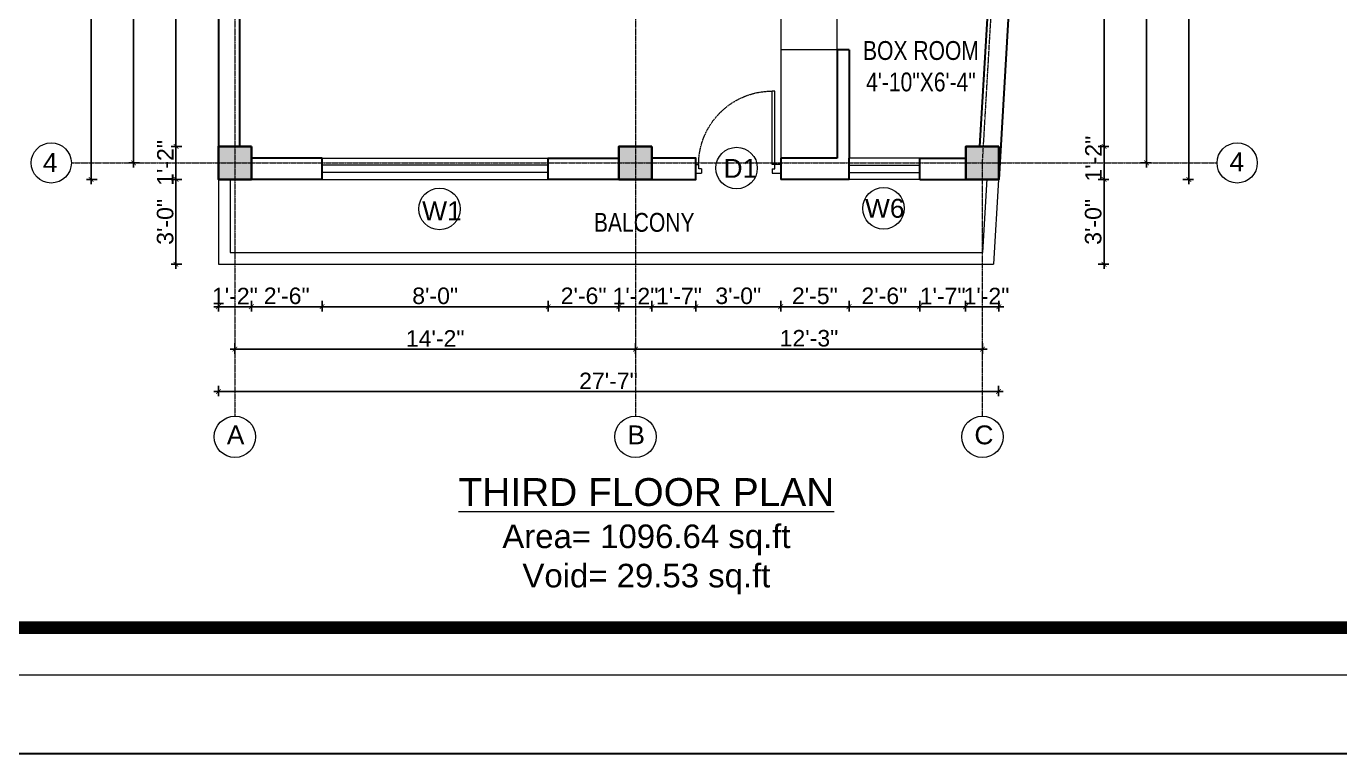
# Model space of a CAD drawing. Header units: inches. Extents: x 94382 to 101671, y 6219 to 10323.
# Drawn here: x 96478 to 97035, y 8182 to 8491 of the extents above; entities that cross this region are included whole.
import ezdxf

# ---------------------------------------------------------------- set-up
doc = ezdxf.new("R2010")
doc.units = ezdxf.units.IN
doc.header["$MEASUREMENT"] = 0
doc.linetypes.add('CENTER', pattern=[2, 1.25, -0.25, 0.25, -0.25])
doc.linetypes.add('HIDDEN', pattern=[0.375, 0.25, -0.125])
for name, color, linetype, lineweight in [('Annotate-Lite.w', 4, 'Continuous', 9), ('Annotations-Bold.w', 2, 'Continuous', 13), ('COLOUM', 3, 'Continuous', 35), ('DIM-2', 4, 'Continuous', 20), ('Door-Window.w', 4, 'Continuous', 15), ('FURNT', 31, 'Continuous', 15), ('text', 7, 'Continuous', 5), ('wall', 240, 'Continuous', 30), ('wall light', 6, 'Continuous', 18), ('window', 130, 'Continuous', 13)]:
    doc.layers.add(name, color=color, linetype=linetype, lineweight=lineweight)
doc.styles.add('ARAIL', font='arial.ttf')
doc.styles.add('arial 1000', font='arial.ttf')
doc.styles.add('DIM', font='arial.ttf', dxfattribs={"width": 0.8})
doc.styles.add('gaurav', font='arial.ttf')
doc.dimstyles.new('8 inch dim', dxfattribs={"dimtxt": 7, "dimasz": 2, "dimexe": 2, "dimexo": 1, "dimgap": 1, "dimtad": 1, "dimdec": 0, "dimzin": 3, "dimdsep": 46, "dimlunit": 4, "dimtxsty": 'ARAIL', "dimblk": 'ARCHTICK', "dimcen": 0.09, "dimdle": 2, "dimadec": 0, "dimazin": 0, "dimtfac": 1, "dimtdec": 0, "dimtix": 1, "dimtofl": 0, "dimtmove": 1, "dimatfit": 3, "dimldrblk": 'ARCHTICK', "dimfxlon": 1, "dimtolj": 1, "dimtzin": 0, "dimarcsym": 0})

# ---------------------------------------------------------------- blocks, each defined once
blk = doc.blocks.new('column 14')
at = {"layer": 'COLOUM'}
h = blk.add_hatch(color=256, dxfattribs=at)
h.dxf.hatch_style = 1
h.paths.add_polyline_path([(7, 7), (-7, 7), (-7, -7), (7, -7)])
blk.add_lwpolyline([(7, 7), (7, -7), (-7, -7), (-7, 7)], close=True, dxfattribs=at)
blk = doc.blocks.new('*U9')
at = {"layer": 'Door-Window.w', "ltscale": 3}
for p, q in [((11067.44, 10097.93), (11092.24, 10116.76)), ((11068.18, 10096.96), (11093, 10115.8)), ((11092.24, 10116.76), (11093, 10115.8)), ((11063.03, 10097.66), (11065.96, 10099.89)), ((11065.25, 10094.74), (11063.03, 10097.66)), ((11065.96, 10099.89), (11067.44, 10097.93)), ((11065.97, 10096.82), (11067.44, 10097.93)), ((11067.44, 10097.93), (11068.18, 10096.96)), ((11066.71, 10095.85), (11065.25, 10094.74)), ((11066.71, 10095.85), (11065.97, 10096.82)), ((11084.8, 10072.06), (11083.33, 10070.95)), ((11084.81, 10068.99), (11083.33, 10070.95)), ((11084.8, 10072.06), (11085.54, 10071.08)), ((11084.81, 10068.99), (11087.74, 10071.22)), ((11085.54, 10071.08), (11087, 10072.19)), ((11087.74, 10071.22), (11087, 10072.19))]:
    blk.add_line(p, q, dxfattribs=at)
at = {"layer": 'Door-Window.w', "color": 9, "linetype": 'HIDDEN', "lineweight": 18}
blk.add_arc((11068.18, 10096.96), 31.16, 307.2347, 37.1906, dxfattribs=at)
blk = doc.blocks.new('_ArchTick')
at = {"color": 0, "linetype": 'ByBlock', "const_width": 0.15}
blk.add_lwpolyline([(-0.5, -0.5), (0.5, 0.5)], dxfattribs=at)
blk = doc.blocks.new('*D225')
at = {"layer": 'Defpoints', "color": 0, "transparency": 16777216}
for p in [(96559.59, 8895.7), (96505.59, 8425.7), (96559.59, 8425.7)]:
    blk.add_point(p, dxfattribs=at)
at = {"layer": 'DIM-2', "color": 0, "lineweight": -2, "transparency": 16777216}
for p, q in [((96505.59, 8897.7), (96505.59, 8423.7)), ((96508.09, 8895.7), (96503.59, 8895.7)), ((96508.09, 8425.7), (96503.59, 8425.7))]:
    blk.add_line(p, q, dxfattribs=at)
at = {"layer": 'DIM-2', "color": 0, "lineweight": -2, "transparency": 16777216, "xscale": 2, "yscale": 2, "zscale": 2}
for p, rotation in [((96505.59, 8895.7), 90), ((96505.59, 8425.7), 270)]:
    blk.add_blockref('_ArchTick', p, dxfattribs=dict(at, rotation=rotation))
at = {"layer": 'DIM-2', "color": 0, "transparency": 16777216, "insert": (96501.01, 8660.7), "char_height": 7, "attachment_point": 5, "rotation": 90, "style": 'ARAIL'}
blk.add_mtext('\\A1;39\'-2"', dxfattribs=at)
blk = doc.blocks.new('*D205')
at = {"layer": 'Defpoints', "color": 0, "transparency": 16777216}
for p in [(96559.59, 8602.7), (96541.59, 8439.7), (96559.59, 8439.7)]:
    blk.add_point(p, dxfattribs=at)
at = {"layer": 'DIM-2', "color": 0, "lineweight": -2, "transparency": 16777216}
for p, q in [((96544.09, 8602.7), (96539.59, 8602.7)), ((96541.59, 8604.7), (96541.59, 8437.7)), ((96544.09, 8439.7), (96539.59, 8439.7))]:
    blk.add_line(p, q, dxfattribs=at)
at = {"layer": 'DIM-2', "color": 0, "lineweight": -2, "transparency": 16777216, "xscale": 2, "yscale": 2, "zscale": 2}
for p, rotation in [((96541.59, 8602.7), 90), ((96541.59, 8439.7), 270)]:
    blk.add_blockref('_ArchTick', p, dxfattribs=dict(at, rotation=rotation))
at = {"layer": 'DIM-2', "color": 0, "transparency": 16777216, "insert": (96537.01, 8521.2), "char_height": 7, "attachment_point": 5, "rotation": 90, "style": 'ARAIL'}
blk.add_mtext('\\A1;13\'-7"', dxfattribs=at)
blk = doc.blocks.new('*D206')
at = {"layer": 'Defpoints', "color": 0, "transparency": 16777216}
for p in [(96559.59, 8439.7), (96541.59, 8425.7), (96559.59, 8425.7)]:
    blk.add_point(p, dxfattribs=at)
at = {"layer": 'DIM-2', "color": 0, "lineweight": -2, "transparency": 16777216}
for p, q in [((96544.09, 8439.7), (96539.59, 8439.7)), ((96541.59, 8441.7), (96541.59, 8423.7)), ((96544.09, 8425.7), (96539.59, 8425.7))]:
    blk.add_line(p, q, dxfattribs=at)
at = {"layer": 'DIM-2', "color": 0, "lineweight": -2, "transparency": 16777216, "xscale": 2, "yscale": 2, "zscale": 2}
for p, rotation in [((96541.59, 8439.7), 90), ((96541.59, 8425.7), 270)]:
    blk.add_blockref('_ArchTick', p, dxfattribs=dict(at, rotation=rotation))
at = {"layer": 'DIM-2', "color": 0, "transparency": 16777216, "insert": (96537.07, 8432.7), "char_height": 7, "attachment_point": 5, "rotation": 90, "style": 'ARAIL'}
blk.add_mtext('\\A1;1\'-2"', dxfattribs=at)
blk = doc.blocks.new('*D207')
at = {"layer": 'Defpoints', "color": 0, "transparency": 16777216}
for p in [(96523.59, 8609.7), (96559.59, 8609.7), (96559.59, 8432.7)]:
    blk.add_point(p, dxfattribs=at)
at = {"layer": 'DIM-2', "color": 0, "lineweight": -2, "transparency": 16777216}
for p, q in [((96526.09, 8609.7), (96521.59, 8609.7)), ((96523.59, 8430.7), (96523.59, 8611.7)), ((96526.09, 8432.7), (96521.59, 8432.7))]:
    blk.add_line(p, q, dxfattribs=at)
at = {"layer": 'DIM-2', "color": 0, "lineweight": -2, "transparency": 16777216, "xscale": 2, "yscale": 2, "zscale": 2}
for p, rotation in [((96523.59, 8609.7), 90), ((96523.59, 8432.7), 270)]:
    blk.add_blockref('_ArchTick', p, dxfattribs=dict(at, rotation=rotation))
at = {"layer": 'DIM-2', "color": 0, "transparency": 16777216, "insert": (96519.01, 8521.2), "char_height": 7, "attachment_point": 5, "rotation": 90, "style": 'ARAIL'}
blk.add_mtext('\\A1;14\'-9"', dxfattribs=at)
blk = doc.blocks.new('*D215')
at = {"layer": 'Defpoints', "color": 0, "transparency": 16777216}
for p in [(96901.19, 8602.7), (96890.86, 8439.7), (96935.46, 8439.7)]:
    blk.add_point(p, dxfattribs=at)
at = {"layer": 'DIM-2', "color": 0, "lineweight": -2, "transparency": 16777216}
for p, q in [((96932.96, 8602.7), (96937.46, 8602.7)), ((96935.46, 8604.7), (96935.46, 8437.7)), ((96932.96, 8439.7), (96937.46, 8439.7))]:
    blk.add_line(p, q, dxfattribs=at)
at = {"layer": 'DIM-2', "color": 0, "lineweight": -2, "transparency": 16777216, "xscale": 2, "yscale": 2, "zscale": 2}
for p, rotation in [((96935.46, 8602.7), 90), ((96935.46, 8439.7), 270)]:
    blk.add_blockref('_ArchTick', p, dxfattribs=dict(at, rotation=rotation))
at = {"layer": 'DIM-2', "color": 0, "transparency": 16777216, "insert": (96930.88, 8521.2), "char_height": 7, "attachment_point": 5, "rotation": 90, "style": 'ARAIL'}
blk.add_mtext('\\A1;13\'-7"', dxfattribs=at)
blk = doc.blocks.new('*D216')
at = {"layer": 'Defpoints', "color": 0, "transparency": 16777216}
for p in [(96890.86, 8439.7), (96890.86, 8425.7), (96935.46, 8425.7)]:
    blk.add_point(p, dxfattribs=at)
at = {"layer": 'DIM-2', "color": 0, "lineweight": -2, "transparency": 16777216}
for p, q in [((96932.96, 8439.7), (96937.46, 8439.7)), ((96935.46, 8441.7), (96935.46, 8423.7)), ((96932.96, 8425.7), (96937.46, 8425.7))]:
    blk.add_line(p, q, dxfattribs=at)
at = {"layer": 'DIM-2', "color": 0, "lineweight": -2, "transparency": 16777216, "xscale": 2, "yscale": 2, "zscale": 2}
for p, rotation in [((96935.46, 8439.7), 90), ((96935.46, 8425.7), 270)]:
    blk.add_blockref('_ArchTick', p, dxfattribs=dict(at, rotation=rotation))
at = {"layer": 'DIM-2', "color": 0, "transparency": 16777216, "insert": (96930.95, 8434.51), "char_height": 7, "attachment_point": 5, "rotation": 90, "style": 'ARAIL'}
blk.add_mtext('\\A1;1\'-2"', dxfattribs=at)
blk = doc.blocks.new('*D217')
at = {"layer": 'Defpoints', "color": 0, "transparency": 16777216}
for p in [(96894.19, 8609.7), (96953.46, 8609.7), (96883.86, 8432.7)]:
    blk.add_point(p, dxfattribs=at)
at = {"layer": 'DIM-2', "color": 0, "lineweight": -2, "transparency": 16777216}
for p, q in [((96950.96, 8609.7), (96955.46, 8609.7)), ((96953.46, 8430.7), (96953.46, 8611.7)), ((96950.96, 8432.7), (96955.46, 8432.7))]:
    blk.add_line(p, q, dxfattribs=at)
at = {"layer": 'DIM-2', "color": 0, "lineweight": -2, "transparency": 16777216, "xscale": 2, "yscale": 2, "zscale": 2}
for p, rotation in [((96953.46, 8609.7), 90), ((96953.46, 8432.7), 270)]:
    blk.add_blockref('_ArchTick', p, dxfattribs=dict(at, rotation=rotation))
at = {"layer": 'DIM-2', "color": 0, "transparency": 16777216, "insert": (96948.89, 8521.2), "char_height": 7, "attachment_point": 5, "rotation": 90, "style": 'ARAIL'}
blk.add_mtext('\\A1;14\'-9"', dxfattribs=at)
blk = doc.blocks.new('*D218')
at = {"layer": 'Defpoints', "color": 0, "transparency": 16777216}
for p in [(96917.46, 8895.7), (96971.46, 8895.7), (96890.86, 8425.7)]:
    blk.add_point(p, dxfattribs=at)
at = {"layer": 'DIM-2', "color": 0, "lineweight": -2, "transparency": 16777216}
for p, q in [((96971.46, 8423.7), (96971.46, 8897.7)), ((96968.96, 8895.7), (96973.46, 8895.7)), ((96968.96, 8425.7), (96973.46, 8425.7))]:
    blk.add_line(p, q, dxfattribs=at)
at = {"layer": 'DIM-2', "color": 0, "lineweight": -2, "transparency": 16777216, "xscale": 2, "yscale": 2, "zscale": 2}
for p, rotation in [((96971.46, 8895.7), 90), ((96971.46, 8425.7), 270)]:
    blk.add_blockref('_ArchTick', p, dxfattribs=dict(at, rotation=rotation))
at = {"layer": 'DIM-2', "color": 0, "transparency": 16777216, "insert": (96966.88, 8660.7), "char_height": 7, "attachment_point": 5, "rotation": 90, "style": 'ARAIL'}
blk.add_mtext('\\A1;39\'-2"', dxfattribs=at)
blk = doc.blocks.new('*D222')
at = {"layer": 'Defpoints', "color": 0, "transparency": 16777216}
for p in [(96890.86, 8425.7), (96888.6, 8389.7), (96935.46, 8389.7)]:
    blk.add_point(p, dxfattribs=at)
at = {"layer": 'DIM-2', "color": 0, "lineweight": -2, "transparency": 16777216}
for p, q in [((96932.96, 8425.7), (96937.46, 8425.7)), ((96935.46, 8427.7), (96935.46, 8387.7)), ((96932.96, 8389.7), (96937.46, 8389.7))]:
    blk.add_line(p, q, dxfattribs=at)
at = {"layer": 'DIM-2', "color": 0, "lineweight": -2, "transparency": 16777216, "xscale": 2, "yscale": 2, "zscale": 2}
for p, rotation in [((96935.46, 8425.7), 90), ((96935.46, 8389.7), 270)]:
    blk.add_blockref('_ArchTick', p, dxfattribs=dict(at, rotation=rotation))
at = {"layer": 'DIM-2', "color": 0, "transparency": 16777216, "insert": (96930.88, 8407.7), "char_height": 7, "attachment_point": 5, "rotation": 90, "style": 'ARAIL'}
blk.add_mtext('\\A1;3\'-0"', dxfattribs=at)
blk = doc.blocks.new('*D199')
at = {"layer": 'Defpoints', "color": 0, "transparency": 16777216}
for p in [(96559.59, 8425.7), (96541.59, 8389.7), (96559.59, 8389.7)]:
    blk.add_point(p, dxfattribs=at)
at = {"layer": 'DIM-2', "color": 0, "lineweight": -2, "transparency": 16777216}
for p, q in [((96544.09, 8425.7), (96539.59, 8425.7)), ((96541.59, 8427.7), (96541.59, 8387.7)), ((96544.09, 8389.7), (96539.59, 8389.7))]:
    blk.add_line(p, q, dxfattribs=at)
at = {"layer": 'DIM-2', "color": 0, "lineweight": -2, "transparency": 16777216, "xscale": 2, "yscale": 2, "zscale": 2}
for p, rotation in [((96541.59, 8425.7), 90), ((96541.59, 8389.7), 270)]:
    blk.add_blockref('_ArchTick', p, dxfattribs=dict(at, rotation=rotation))
at = {"layer": 'DIM-2', "color": 0, "transparency": 16777216, "insert": (96537.01, 8407.7), "char_height": 7, "attachment_point": 5, "rotation": 90, "style": 'ARAIL'}
blk.add_mtext('\\A1;3\'-0"', dxfattribs=at)
blk = doc.blocks.new('*D235')
at = {"layer": 'Defpoints', "color": 0, "transparency": 16777216}
for p in [(96559.59, 8425.7), (96573.59, 8425.7), (96573.59, 8371.7)]:
    blk.add_point(p, dxfattribs=at)
at = {"layer": 'DIM-2', "color": 0, "lineweight": -2, "transparency": 16777216}
for p, q in [((96559.59, 8374.2), (96559.59, 8369.7)), ((96573.59, 8374.2), (96573.59, 8369.7)), ((96557.59, 8371.7), (96575.59, 8371.7))]:
    blk.add_line(p, q, dxfattribs=at)
at = {"layer": 'DIM-2', "color": 0, "lineweight": -2, "transparency": 16777216, "xscale": 2, "yscale": 2, "zscale": 2, "rotation": 180}
blk.add_blockref('_ArchTick', (96559.59, 8371.7), dxfattribs=at)
at = {"layer": 'DIM-2', "color": 0, "lineweight": -2, "transparency": 16777216, "xscale": 2, "yscale": 2, "zscale": 2}
blk.add_blockref('_ArchTick', (96573.59, 8371.7), dxfattribs=at)
at = {"layer": 'DIM-2', "color": 0, "transparency": 16777216, "insert": (96566.59, 8376.22), "char_height": 7, "attachment_point": 5, "style": 'ARAIL'}
blk.add_mtext('\\A1;1\'-2"', dxfattribs=at)
blk = doc.blocks.new('*D236')
at = {"layer": 'Defpoints', "color": 0, "transparency": 16777216}
for p in [(96573.59, 8425.7), (96603.59, 8425.7), (96603.59, 8371.7)]:
    blk.add_point(p, dxfattribs=at)
at = {"layer": 'DIM-2', "color": 0, "lineweight": -2, "transparency": 16777216}
for p, q in [((96573.59, 8374.2), (96573.59, 8369.7)), ((96603.59, 8374.2), (96603.59, 8369.7)), ((96571.59, 8371.7), (96605.59, 8371.7))]:
    blk.add_line(p, q, dxfattribs=at)
at = {"layer": 'DIM-2', "color": 0, "lineweight": -2, "transparency": 16777216, "xscale": 2, "yscale": 2, "zscale": 2, "rotation": 180}
blk.add_blockref('_ArchTick', (96573.59, 8371.7), dxfattribs=at)
at = {"layer": 'DIM-2', "color": 0, "lineweight": -2, "transparency": 16777216, "xscale": 2, "yscale": 2, "zscale": 2}
blk.add_blockref('_ArchTick', (96603.59, 8371.7), dxfattribs=at)
at = {"layer": 'DIM-2', "color": 0, "transparency": 16777216, "insert": (96588.59, 8376.28), "char_height": 7, "attachment_point": 5, "style": 'ARAIL'}
blk.add_mtext('\\A1;2\'-6"', dxfattribs=at)
blk = doc.blocks.new('*D237')
at = {"layer": 'Defpoints', "color": 0, "transparency": 16777216}
for p in [(96603.59, 8425.7), (96699.59, 8425.7), (96699.59, 8371.7)]:
    blk.add_point(p, dxfattribs=at)
at = {"layer": 'DIM-2', "color": 0, "lineweight": -2, "transparency": 16777216}
for p, q in [((96603.59, 8374.2), (96603.59, 8369.7)), ((96699.59, 8374.2), (96699.59, 8369.7)), ((96601.59, 8371.7), (96701.59, 8371.7))]:
    blk.add_line(p, q, dxfattribs=at)
at = {"layer": 'DIM-2', "color": 0, "lineweight": -2, "transparency": 16777216, "xscale": 2, "yscale": 2, "zscale": 2, "rotation": 180}
blk.add_blockref('_ArchTick', (96603.59, 8371.7), dxfattribs=at)
at = {"layer": 'DIM-2', "color": 0, "lineweight": -2, "transparency": 16777216, "xscale": 2, "yscale": 2, "zscale": 2}
blk.add_blockref('_ArchTick', (96699.59, 8371.7), dxfattribs=at)
at = {"layer": 'DIM-2', "color": 0, "transparency": 16777216, "insert": (96651.59, 8376.28), "char_height": 7, "attachment_point": 5, "style": 'ARAIL'}
blk.add_mtext('\\A1;8\'-0"', dxfattribs=at)
blk = doc.blocks.new('*D238')
at = {"layer": 'Defpoints', "color": 0, "transparency": 16777216}
for p in [(96699.59, 8425.7), (96729.59, 8425.7), (96729.59, 8371.7)]:
    blk.add_point(p, dxfattribs=at)
at = {"layer": 'DIM-2', "color": 0, "lineweight": -2, "transparency": 16777216}
for p, q in [((96699.59, 8374.2), (96699.59, 8369.7)), ((96729.59, 8374.2), (96729.59, 8369.7)), ((96697.59, 8371.7), (96731.59, 8371.7))]:
    blk.add_line(p, q, dxfattribs=at)
at = {"layer": 'DIM-2', "color": 0, "lineweight": -2, "transparency": 16777216, "xscale": 2, "yscale": 2, "zscale": 2, "rotation": 180}
blk.add_blockref('_ArchTick', (96699.59, 8371.7), dxfattribs=at)
at = {"layer": 'DIM-2', "color": 0, "lineweight": -2, "transparency": 16777216, "xscale": 2, "yscale": 2, "zscale": 2}
blk.add_blockref('_ArchTick', (96729.59, 8371.7), dxfattribs=at)
at = {"layer": 'DIM-2', "color": 0, "transparency": 16777216, "insert": (96714.59, 8376.28), "char_height": 7, "attachment_point": 5, "style": 'ARAIL'}
blk.add_mtext('\\A1;2\'-6"', dxfattribs=at)
blk = doc.blocks.new('*D239')
at = {"layer": 'Defpoints', "color": 0, "transparency": 16777216}
for p in [(96729.59, 8425.7), (96743.59, 8425.7), (96743.59, 8371.7)]:
    blk.add_point(p, dxfattribs=at)
at = {"layer": 'DIM-2', "color": 0, "lineweight": -2, "transparency": 16777216}
for p, q in [((96729.59, 8374.2), (96729.59, 8369.7)), ((96743.59, 8374.2), (96743.59, 8369.7)), ((96727.59, 8371.7), (96745.59, 8371.7))]:
    blk.add_line(p, q, dxfattribs=at)
at = {"layer": 'DIM-2', "color": 0, "lineweight": -2, "transparency": 16777216, "xscale": 2, "yscale": 2, "zscale": 2, "rotation": 180}
blk.add_blockref('_ArchTick', (96729.59, 8371.7), dxfattribs=at)
at = {"layer": 'DIM-2', "color": 0, "lineweight": -2, "transparency": 16777216, "xscale": 2, "yscale": 2, "zscale": 2}
blk.add_blockref('_ArchTick', (96743.59, 8371.7), dxfattribs=at)
at = {"layer": 'DIM-2', "color": 0, "transparency": 16777216, "insert": (96736.59, 8376.22), "char_height": 7, "attachment_point": 5, "style": 'ARAIL'}
blk.add_mtext('\\A1;1\'-2"', dxfattribs=at)
blk = doc.blocks.new('*D228')
at = {"layer": 'Defpoints', "color": 0, "transparency": 16777216}
for p in [(96743.59, 8425.7), (96762.23, 8425.7), (96762.23, 8371.7)]:
    blk.add_point(p, dxfattribs=at)
at = {"layer": 'DIM-2', "color": 0, "lineweight": -2, "transparency": 16777216}
for p, q in [((96743.59, 8374.2), (96743.59, 8369.7)), ((96762.23, 8374.2), (96762.23, 8369.7)), ((96741.59, 8371.7), (96764.23, 8371.7))]:
    blk.add_line(p, q, dxfattribs=at)
at = {"layer": 'DIM-2', "color": 0, "lineweight": -2, "transparency": 16777216, "xscale": 2, "yscale": 2, "zscale": 2, "rotation": 180}
blk.add_blockref('_ArchTick', (96743.59, 8371.7), dxfattribs=at)
at = {"layer": 'DIM-2', "color": 0, "lineweight": -2, "transparency": 16777216, "xscale": 2, "yscale": 2, "zscale": 2}
blk.add_blockref('_ArchTick', (96762.23, 8371.7), dxfattribs=at)
at = {"layer": 'DIM-2', "color": 0, "transparency": 16777216, "insert": (96755.06, 8376.22), "char_height": 7, "attachment_point": 5, "style": 'ARAIL'}
blk.add_mtext('\\A1;1\'-7"', dxfattribs=at)
blk = doc.blocks.new('*D229')
at = {"layer": 'Defpoints', "color": 0, "transparency": 16777216}
for p in [(96762.23, 8425.7), (96798.22, 8425.7), (96798.22, 8371.7)]:
    blk.add_point(p, dxfattribs=at)
at = {"layer": 'DIM-2', "color": 0, "lineweight": -2, "transparency": 16777216}
for p, q in [((96762.23, 8374.2), (96762.23, 8369.7)), ((96798.22, 8374.2), (96798.22, 8369.7)), ((96760.23, 8371.7), (96800.22, 8371.7))]:
    blk.add_line(p, q, dxfattribs=at)
at = {"layer": 'DIM-2', "color": 0, "lineweight": -2, "transparency": 16777216, "xscale": 2, "yscale": 2, "zscale": 2, "rotation": 180}
blk.add_blockref('_ArchTick', (96762.23, 8371.7), dxfattribs=at)
at = {"layer": 'DIM-2', "color": 0, "lineweight": -2, "transparency": 16777216, "xscale": 2, "yscale": 2, "zscale": 2}
blk.add_blockref('_ArchTick', (96798.22, 8371.7), dxfattribs=at)
at = {"layer": 'DIM-2', "color": 0, "transparency": 16777216, "insert": (96780.22, 8376.28), "char_height": 7, "attachment_point": 5, "style": 'ARAIL'}
blk.add_mtext('\\A1;3\'-0"', dxfattribs=at)
blk = doc.blocks.new('*D230')
at = {"layer": 'Defpoints', "color": 0, "transparency": 16777216}
for p in [(96798.22, 8425.7), (96827.23, 8425.7), (96827.23, 8371.7)]:
    blk.add_point(p, dxfattribs=at)
at = {"layer": 'DIM-2', "color": 0, "lineweight": -2, "transparency": 16777216}
for p, q in [((96798.22, 8374.2), (96798.22, 8369.7)), ((96827.23, 8374.2), (96827.23, 8369.7)), ((96796.22, 8371.7), (96829.23, 8371.7))]:
    blk.add_line(p, q, dxfattribs=at)
at = {"layer": 'DIM-2', "color": 0, "lineweight": -2, "transparency": 16777216, "xscale": 2, "yscale": 2, "zscale": 2, "rotation": 180}
blk.add_blockref('_ArchTick', (96798.22, 8371.7), dxfattribs=at)
at = {"layer": 'DIM-2', "color": 0, "lineweight": -2, "transparency": 16777216, "xscale": 2, "yscale": 2, "zscale": 2}
blk.add_blockref('_ArchTick', (96827.23, 8371.7), dxfattribs=at)
at = {"layer": 'DIM-2', "color": 0, "transparency": 16777216, "insert": (96812.72, 8376.28), "char_height": 7, "attachment_point": 5, "style": 'ARAIL'}
blk.add_mtext('\\A1;2\'-5"', dxfattribs=at)
blk = doc.blocks.new('*D231')
at = {"layer": 'Defpoints', "color": 0, "transparency": 16777216}
for p in [(96827.23, 8425.7), (96857.23, 8425.7), (96857.23, 8371.7)]:
    blk.add_point(p, dxfattribs=at)
at = {"layer": 'DIM-2', "color": 0, "lineweight": -2, "transparency": 16777216}
for p, q in [((96827.23, 8374.2), (96827.23, 8369.7)), ((96857.23, 8374.2), (96857.23, 8369.7)), ((96825.23, 8371.7), (96859.23, 8371.7))]:
    blk.add_line(p, q, dxfattribs=at)
at = {"layer": 'DIM-2', "color": 0, "lineweight": -2, "transparency": 16777216, "xscale": 2, "yscale": 2, "zscale": 2, "rotation": 180}
blk.add_blockref('_ArchTick', (96827.23, 8371.7), dxfattribs=at)
at = {"layer": 'DIM-2', "color": 0, "lineweight": -2, "transparency": 16777216, "xscale": 2, "yscale": 2, "zscale": 2}
blk.add_blockref('_ArchTick', (96857.23, 8371.7), dxfattribs=at)
at = {"layer": 'DIM-2', "color": 0, "transparency": 16777216, "insert": (96842.23, 8376.28), "char_height": 7, "attachment_point": 5, "style": 'ARAIL'}
blk.add_mtext('\\A1;2\'-6"', dxfattribs=at)
blk = doc.blocks.new('*D232')
at = {"layer": 'Defpoints', "color": 0, "transparency": 16777216}
for p in [(96857.23, 8425.7), (96876.7, 8425.7), (96876.7, 8371.7)]:
    blk.add_point(p, dxfattribs=at)
at = {"layer": 'DIM-2', "color": 0, "lineweight": -2, "transparency": 16777216}
for p, q in [((96857.23, 8374.2), (96857.23, 8369.7)), ((96876.7, 8374.2), (96876.7, 8369.7)), ((96855.23, 8371.7), (96878.7, 8371.7))]:
    blk.add_line(p, q, dxfattribs=at)
at = {"layer": 'DIM-2', "color": 0, "lineweight": -2, "transparency": 16777216, "xscale": 2, "yscale": 2, "zscale": 2, "rotation": 180}
blk.add_blockref('_ArchTick', (96857.23, 8371.7), dxfattribs=at)
at = {"layer": 'DIM-2', "color": 0, "lineweight": -2, "transparency": 16777216, "xscale": 2, "yscale": 2, "zscale": 2}
blk.add_blockref('_ArchTick', (96876.7, 8371.7), dxfattribs=at)
at = {"layer": 'DIM-2', "color": 0, "transparency": 16777216, "insert": (96866.96, 8376.22), "char_height": 7, "attachment_point": 5, "style": 'ARAIL'}
blk.add_mtext('\\A1;1\'-7"', dxfattribs=at)
blk = doc.blocks.new('*D226')
at = {"layer": 'Defpoints', "color": 0, "transparency": 16777216}
for p in [(96876.7, 8425.7), (96890.86, 8425.7), (96890.86, 8371.7)]:
    blk.add_point(p, dxfattribs=at)
at = {"layer": 'DIM-2', "color": 0, "lineweight": -2, "transparency": 16777216}
for p, q in [((96876.7, 8374.2), (96876.7, 8369.7)), ((96890.86, 8374.2), (96890.86, 8369.7)), ((96874.7, 8371.7), (96892.86, 8371.7))]:
    blk.add_line(p, q, dxfattribs=at)
at = {"layer": 'DIM-2', "color": 0, "lineweight": -2, "transparency": 16777216, "xscale": 2, "yscale": 2, "zscale": 2, "rotation": 180}
blk.add_blockref('_ArchTick', (96876.7, 8371.7), dxfattribs=at)
at = {"layer": 'DIM-2', "color": 0, "lineweight": -2, "transparency": 16777216, "xscale": 2, "yscale": 2, "zscale": 2}
blk.add_blockref('_ArchTick', (96890.86, 8371.7), dxfattribs=at)
at = {"layer": 'DIM-2', "color": 0, "transparency": 16777216, "insert": (96885.55, 8376.22), "char_height": 7, "attachment_point": 5, "style": 'ARAIL'}
blk.add_mtext('\\A1;1\'-2"', dxfattribs=at)
blk = doc.blocks.new('*D227')
at = {"layer": 'Defpoints', "color": 0, "transparency": 16777216}
for p in [(96566.59, 8425.7), (96736.59, 8425.7), (96736.59, 8353.7)]:
    blk.add_point(p, dxfattribs=at)
at = {"layer": 'DIM-2', "color": 0, "lineweight": -2, "transparency": 16777216}
for p, q in [((96566.59, 8356.2), (96566.59, 8351.7)), ((96736.59, 8356.2), (96736.59, 8351.7)), ((96564.59, 8353.7), (96738.59, 8353.7))]:
    blk.add_line(p, q, dxfattribs=at)
at = {"layer": 'DIM-2', "color": 0, "lineweight": -2, "transparency": 16777216, "xscale": 2, "yscale": 2, "zscale": 2, "rotation": 180}
blk.add_blockref('_ArchTick', (96566.59, 8353.7), dxfattribs=at)
at = {"layer": 'DIM-2', "color": 0, "lineweight": -2, "transparency": 16777216, "xscale": 2, "yscale": 2, "zscale": 2}
blk.add_blockref('_ArchTick', (96736.59, 8353.7), dxfattribs=at)
at = {"layer": 'DIM-2', "color": 0, "transparency": 16777216, "insert": (96651.59, 8358.22), "char_height": 7, "attachment_point": 5, "style": 'ARAIL'}
blk.add_mtext('\\A1;14\'-2"', dxfattribs=at)
blk = doc.blocks.new('*D233')
at = {"layer": 'Defpoints', "color": 0, "transparency": 16777216}
for p in [(96736.59, 8425.7), (96883.86, 8425.7), (96883.86, 8353.7)]:
    blk.add_point(p, dxfattribs=at)
at = {"layer": 'DIM-2', "color": 0, "lineweight": -2, "transparency": 16777216}
for p, q in [((96736.59, 8356.2), (96736.59, 8351.7)), ((96883.86, 8356.2), (96883.86, 8351.7)), ((96734.59, 8353.7), (96885.86, 8353.7))]:
    blk.add_line(p, q, dxfattribs=at)
at = {"layer": 'DIM-2', "color": 0, "lineweight": -2, "transparency": 16777216, "xscale": 2, "yscale": 2, "zscale": 2, "rotation": 180}
blk.add_blockref('_ArchTick', (96736.59, 8353.7), dxfattribs=at)
at = {"layer": 'DIM-2', "color": 0, "lineweight": -2, "transparency": 16777216, "xscale": 2, "yscale": 2, "zscale": 2}
blk.add_blockref('_ArchTick', (96883.86, 8353.7), dxfattribs=at)
at = {"layer": 'DIM-2', "color": 0, "transparency": 16777216, "insert": (96810.23, 8358.28), "char_height": 7, "attachment_point": 5, "style": 'ARAIL'}
blk.add_mtext('\\A1;12\'-3"', dxfattribs=at)
blk = doc.blocks.new('*D234')
at = {"layer": 'Defpoints', "color": 0, "transparency": 16777216}
for p in [(96559.59, 8425.7), (96890.7, 8425.7), (96559.59, 8335.7)]:
    blk.add_point(p, dxfattribs=at)
at = {"layer": 'DIM-2', "color": 0, "lineweight": -2, "transparency": 16777216}
for p, q in [((96892.7, 8335.7), (96557.59, 8335.7)), ((96559.59, 8338.2), (96559.59, 8333.7)), ((96890.7, 8338.2), (96890.7, 8333.7))]:
    blk.add_line(p, q, dxfattribs=at)
at = {"layer": 'DIM-2', "color": 0, "lineweight": -2, "transparency": 16777216, "xscale": 2, "yscale": 2, "zscale": 2, "rotation": 180}
blk.add_blockref('_ArchTick', (96559.59, 8335.7), dxfattribs=at)
at = {"layer": 'DIM-2', "color": 0, "lineweight": -2, "transparency": 16777216, "xscale": 2, "yscale": 2, "zscale": 2}
blk.add_blockref('_ArchTick', (96890.7, 8335.7), dxfattribs=at)
at = {"layer": 'DIM-2', "color": 0, "transparency": 16777216, "insert": (96725.14, 8340.22), "char_height": 7, "attachment_point": 5, "style": 'ARAIL'}
blk.add_mtext('\\A1;27\'-7"', dxfattribs=at)

msp = doc.modelspace()

# ---------------------------------------------------------------- linework, layer by layer
at = {"color": 7, "lineweight": 30}
msp.add_lwpolyline([(94382.2, 8182.06), (94382.2, 10322.54), (97592.92, 10322.54), (97592.92, 8182.06)], close=True, dxfattribs=at)
at = {"color": 7, "lineweight": 30, "const_width": 5.35}
msp.add_lwpolyline([(97539.41, 8235.57), (97539.41, 10269.03), (94542.74, 10269.03), (94542.74, 8235.57)], close=True, dxfattribs=at)
at = {"layer": 'Annotate-Lite.w', "ltscale": 0.005}
for centre in [(96779.5, 8430.51), (96653.42, 8413.18), (96841.87, 8413.43)]:
    msp.add_circle(centre, 8.81, dxfattribs=at)
at = {"layer": 'Annotations-Bold.w', "linetype": 'CENTER', "ltscale": 0.3}
for p, q in [((96566.59, 9001.77), (96566.59, 8325.27)), ((96736.59, 9001.77), (96736.59, 8325.27)), ((96497.17, 8432.7), (96983.42, 8432.7))]:
    msp.add_line(p, q, dxfattribs=at)
msp.add_lwpolyline([(96883.86, 8325.27), (96883.86, 8432.7), (96910.46, 8888.7), (96910.46, 9001.77)], dxfattribs=at)
at = {"layer": 'DIM-2'}
msp.add_xline((100526.83, 8215.48), (1, 0), dxfattribs=at)
for centre, radius in [((96488.64, 8432.7), 8.53), ((96991.96, 8432.7), 8.53), ((96566.59, 8316.5), 8.77), ((96736.59, 8316.5), 8.77), ((96883.86, 8316.5), 8.77)]:
    msp.add_circle(centre, radius, dxfattribs=at)
at = {"layer": 'FURNT'}
for p, q in [((96798.22, 8611.7), (96798.22, 8434.7)), ((96822.22, 8480.7), (96822.22, 8510.7)), ((96822.22, 8480.7), (96798.22, 8480.7))]:
    msp.add_line(p, q, dxfattribs=at)
at = {"layer": 'wall'}
for p, q in [((96902, 8616.7), (96890.86, 8425.7)), ((96559.59, 8602.7), (96559.59, 8439.7)), ((96568.59, 8602.7), (96568.59, 8439.7)), ((96827.22, 8480.7), (96822.22, 8480.7)), ((96822.22, 8480.7), (96822.22, 8434.7)), ((96827.22, 8480.7), (96827.22, 8434.7)), ((96603.59, 8434.7), (96573.59, 8434.7)), ((96603.59, 8425.7), (96603.59, 8434.7)), ((96798.22, 8434.7), (96798.22, 8425.7)), ((96822.22, 8434.7), (96798.22, 8434.7)), ((96827.23, 8434.7), (96827.22, 8434.7)), ((96827.23, 8425.7), (96827.23, 8434.7)), ((96857.23, 8434.7), (96876.7, 8434.7)), ((96857.23, 8425.7), (96857.23, 8434.7)), ((96603.59, 8425.7), (96573.59, 8425.7)), ((96827.23, 8425.7), (96798.22, 8425.7)), ((96857.23, 8425.7), (96876.7, 8425.7))]:
    msp.add_line(p, q, dxfattribs=at)
msp.add_lwpolyline([(96886.81, 8510.7), (96882.67, 8439.7)], dxfattribs=at)
for points in [[(96729.59, 8425.7), (96699.59, 8425.7), (96699.59, 8434.7), (96729.59, 8434.7)], [(96743.59, 8425.7), (96762.23, 8425.7), (96762.23, 8434.7), (96743.59, 8434.7)]]:
    msp.add_lwpolyline(points, close=True, dxfattribs=at)
at = {"layer": 'wall light'}
for p, q in [((96559.59, 8425.7), (96559.59, 8389.7)), ((96564.59, 8425.7), (96564.59, 8394.7)), ((96885.7, 8425.99), (96883.88, 8394.7)), ((96890.7, 8425.7), (96888.6, 8389.7)), ((96559.59, 8389.7), (96888.6, 8389.7)), ((96564.59, 8394.7), (96883.88, 8394.7))]:
    msp.add_line(p, q, dxfattribs=at)
at = {"layer": 'window'}
for p, q in [((96603.59, 8434.7), (96699.59, 8434.7)), ((96857.23, 8434.7), (96827.23, 8434.7)), ((96699.59, 8431.7), (96603.59, 8431.7)), ((96699.59, 8428.7), (96603.59, 8428.7)), ((96827.23, 8431.7), (96857.23, 8431.7)), ((96827.23, 8428.7), (96857.23, 8428.7)), ((96603.59, 8425.7), (96699.59, 8425.7)), ((96857.23, 8425.7), (96827.23, 8425.7))]:
    msp.add_line(p, q, dxfattribs=at)

# ---------------------------------------------------------------- block references
at = {"layer": 'Door-Window.w', "linetype": 'ByBlock', "xscale": -0.9997907820917175, "yscale": 0.9997907820917175, "zscale": 0.9997907820917175, "rotation": 307.1524242901596}
msp.add_blockref('*U9', (95431.73, -6484.5), dxfattribs=at)
at = {"layer": 'wall', "xscale": -1, "rotation": 270}
for p in [(96566.59, 8432.7), (96736.59, 8432.7), (96883.86, 8432.7)]:
    msp.add_blockref('column 14', p, dxfattribs=at)

# ---------------------------------------------------------------- texts
at = {"ltscale": 7, "char_height": 8, "width": 121.9318, "attachment_point": 8, "style": 'DIM'}
for s, insert in [('BOX ROOM\\P4\'-10"X6\'-4"', (96857.75, 8462.94)), ('BALCONY', (96740.31, 8403.37))]:
    msp.add_mtext(s, dxfattribs=dict(at, insert=insert))
at = {"layer": 'Annotate-Lite.w', "ltscale": 0.005, "char_height": 8, "attachment_point": 1, "style": 'gaurav'}
for s, insert in [('D1', (96773.98, 8434.38)), ('W6', (96834.01, 8417.45)), ('W1', (96646.07, 8416.34))]:
    msp.add_mtext_dynamic_manual_height_columns(s, width=8, gutter_width=100, heights=[0], dxfattribs=dict(at, insert=insert))
at = {"layer": 'Annotations-Bold.w', "linetype": 'CENTER', "ltscale": 1.5, "char_height": 8, "attachment_point": 1, "style": 'ARAIL'}
for insert in [(96485.1, 8436.84), (96988.72, 8437.16)]:
    msp.add_mtext_dynamic_manual_height_columns('4', width=6.5393, gutter_width=100, heights=[0], dxfattribs=dict(at, insert=insert))
at = {"layer": 'DIM-2', "char_height": 8, "attachment_point": 1, "style": 'ARAIL'}
for s, insert in [('A', (96563.16, 8321.33)), ('B', (96733.16, 8321.33)), ('C', (96880.44, 8321.33))]:
    msp.add_mtext_dynamic_manual_height_columns(s, width=6.5393, gutter_width=100, heights=[0], dxfattribs=dict(at, insert=insert))
at = {"layer": 'text', "insert": (96741.23, 8274.3), "char_height": 11.811, "width": 316.0319, "attachment_point": 5, "style": 'arial 1000'}
msp.add_mtext('{\\LTHIRD FLOOR PLAN\\P\\H0.84667x;\\lArea= 1096.64 sq.ft\\PVoid= 29.53 sq.ft}', dxfattribs=at)

# ---------------------------------------------------------------- dimensions: what is measured, and where the dimension line sits
at = {"layer": 'DIM-2'}
for base, p1, p2, picture, middle in [((96505.59, 8425.7), (96559.59, 8895.7), (96559.59, 8425.7), '*D225', (96501.01, 8660.7)), ((96971.46, 8895.7), (96890.86, 8425.7), (96917.46, 8895.7), '*D218', (96966.88, 8660.7)), ((96523.59, 8609.7), (96559.59, 8432.7), (96559.59, 8609.7), '*D207', (96519.01, 8521.2)), ((96953.46, 8609.7), (96883.86, 8432.7), (96894.19, 8609.7), '*D217', (96948.89, 8521.2)), ((96541.59, 8439.7), (96559.59, 8602.7), (96559.59, 8439.7), '*D205', (96537.01, 8521.2)), ((96935.46, 8439.7), (96901.19, 8602.7), (96890.86, 8439.7), '*D215', (96930.88, 8521.2)), ((96541.59, 8389.7), (96559.59, 8425.7), (96559.59, 8389.7), '*D199', (96537.01, 8407.7))]:
    dim = msp.add_linear_dim(base=base, p1=p1, p2=p2, angle=90, dimstyle='8 inch dim', dxfattribs=at)
    dim.commit()
    dim.dimension.update_dxf_attribs({"geometry": picture, "text_midpoint": middle})
for base, p1, p2, picture, middle in [((96541.59, 8425.7), (96559.59, 8439.7), (96559.59, 8425.7), '*D206', (96541.59, 8432.7)), ((96935.46, 8425.7), (96890.86, 8439.7), (96890.86, 8425.7), '*D216', (96935.46, 8434.51)), ((96935.46, 8389.7), (96890.86, 8425.7), (96888.6, 8389.7), '*D222', (96935.46, 8407.7))]:
    dim = msp.add_linear_dim(base=base, p1=p1, p2=p2, angle=90, dimstyle='8 inch dim', dxfattribs=at)
    dim.commit()
    dim.dimension.update_dxf_attribs({"geometry": picture, "text_midpoint": middle, "dimtype": 128})
for base, p1, p2, picture, middle in [((96573.59, 8371.7), (96559.59, 8425.7), (96573.59, 8425.7), '*D235', (96566.59, 8371.7)), ((96743.59, 8371.7), (96729.59, 8425.7), (96743.59, 8425.7), '*D239', (96736.59, 8371.7)), ((96762.23, 8371.7), (96743.59, 8425.7), (96762.23, 8425.7), '*D228', (96755.06, 8371.7)), ((96876.7, 8371.7), (96857.23, 8425.7), (96876.7, 8425.7), '*D232', (96866.96, 8371.7)), ((96890.86, 8371.7), (96876.7, 8425.7), (96890.86, 8425.7), '*D226', (96885.55, 8371.7))]:
    dim = msp.add_linear_dim(base=base, p1=p1, p2=p2, dimstyle='8 inch dim', dxfattribs=at)
    dim.commit()
    dim.dimension.update_dxf_attribs({"geometry": picture, "text_midpoint": middle, "dimtype": 128})
for base, p1, p2, picture, middle in [((96559.59, 8335.7), (96890.7, 8425.7), (96559.59, 8425.7), '*D234', (96725.14, 8340.22)), ((96736.59, 8353.7), (96566.59, 8425.7), (96736.59, 8425.7), '*D227', (96651.59, 8358.22)), ((96603.59, 8371.7), (96573.59, 8425.7), (96603.59, 8425.7), '*D236', (96588.59, 8376.28)), ((96699.59, 8371.7), (96603.59, 8425.7), (96699.59, 8425.7), '*D237', (96651.59, 8376.28)), ((96729.59, 8371.7), (96699.59, 8425.7), (96729.59, 8425.7), '*D238', (96714.59, 8376.28)), ((96883.86, 8353.7), (96736.59, 8425.7), (96883.86, 8425.7), '*D233', (96810.23, 8358.28)), ((96798.22, 8371.7), (96762.23, 8425.7), (96798.22, 8425.7), '*D229', (96780.22, 8376.28)), ((96827.23, 8371.7), (96798.22, 8425.7), (96827.23, 8425.7), '*D230', (96812.72, 8376.28)), ((96857.23, 8371.7), (96827.23, 8425.7), (96857.23, 8425.7), '*D231', (96842.23, 8376.28))]:
    dim = msp.add_linear_dim(base=base, p1=p1, p2=p2, dimstyle='8 inch dim', dxfattribs=at)
    dim.commit()
    dim.dimension.update_dxf_attribs({"geometry": picture, "text_midpoint": middle})

doc.saveas('drawing.dxf')
